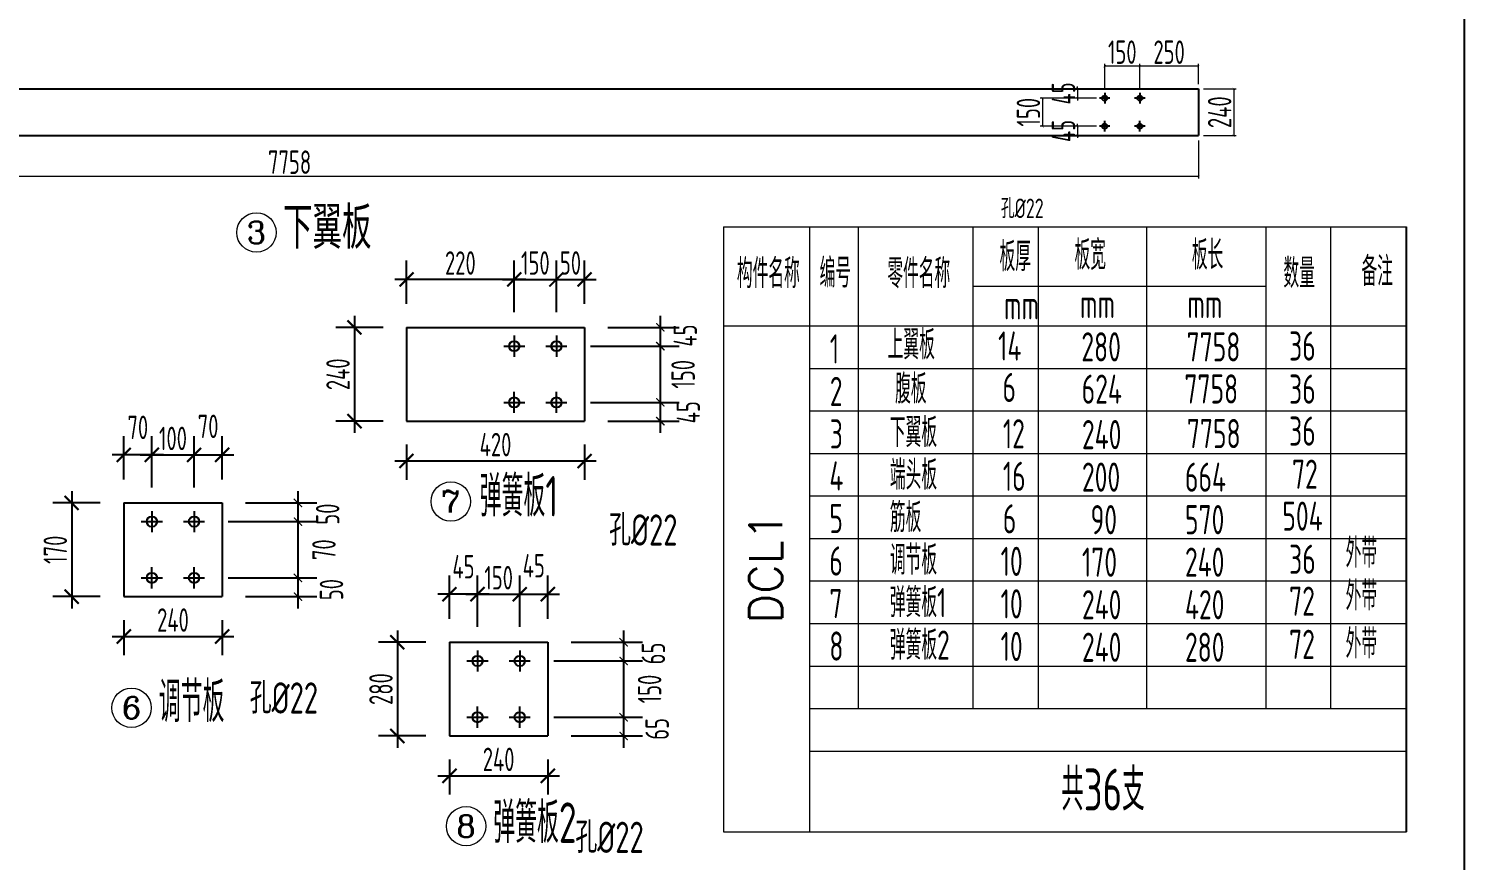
# Model space of a CAD drawing. Header units: millimetres. Extents: x 2451220 to 4527627, y -5186613 to -1639140.
# Drawn here: x 2503455 to 2509582, y -1705248 to -1701700 of the extents above; entities that cross this region are included whole.
import ezdxf
from ezdxf.enums import TextEntityAlignment as Align

# ---------------------------------------------------------------- set-up
doc = ezdxf.new("R2010")
doc.units = ezdxf.units.MM
doc.header["$LTSCALE"] = 1000
doc.header["$PDMODE"] = 34
doc.linetypes.add('CENTER', pattern=[50.8, 31.75, -6.35, 6.35, -6.35])
doc.layers.add('ADIM', color=3, linetype='Continuous')
doc.layers.add('轴线层', color=1, linetype='CENTER', lineweight=15)
doc.layers.add('钢架', color=7, linetype='Continuous', lineweight=25)
doc.styles.add('COMPLEX', font='COMPLEX')
doc.styles.add('hz', font='gbenor.shx', dxfattribs={"width": 0.75, "height": 100, "bigfont": 'gbcbig.shx'})
doc.styles.get("Standard").update_dxf_attribs({"font": 'txt', "bigfont": 'gbcbig.shx'})
doc.styles.add('TSSD_Label', font='Tssdeng.shx', dxfattribs={"width": 0.7, "bigfont": 'hztxt.shx'})
doc.dimstyles.new('细化2倍GJ标注', dxfattribs={"dimtxt": 150, "dimasz": 60, "dimexe": 80, "dimexo": 100, "dimgap": 20, "dimtad": 1, "dimdec": 0, "dimlfac": 0.5, "dimzin": 0, "dimdsep": 46, "dimtxsty": 'hz', "dimblk1": 'ARCHTICK', "dimblk2": 'ARCHTICK', "dimsah": 1, "dimcen": 0.09, "dimdle": 50, "dimclrd": 3, "dimclre": 3, "dimclrt": 7, "dimadec": 0, "dimazin": 0, "dimtfac": 1, "dimtdec": 0, "dimtix": 1, "dimtmove": 2, "dimatfit": 3, "dimfxl": 1, "dimtolj": 1, "dimtzin": 0, "dimarcsym": 0})
doc.dimstyles.new('连接板标注3', dxfattribs={"dimscale": 100, "dimtxt": 0.8, "dimasz": 0.1, "dimexe": 0.1, "dimexo": 0.2, "dimgap": 0.1, "dimtad": 1, "dimtoh": 1, "dimdec": 0, "dimdsep": 46, "dimtxsty": 'hz', "dimblk": 'ARCHTICK', "dimcen": 3, "dimclrd": 7, "dimclre": 7, "dimclrt": 3, "dimadec": 0, "dimazin": 0, "dimtfac": 1, "dimtdec": 0, "dimtix": 1, "dimtmove": 0, "dimatfit": 3, "dimldrblk": 'ARCHTICK', "dimfxl": 0.1, "dimlwd": 13, "dimlwe": 13, "dimarcsym": 0})

# ---------------------------------------------------------------- blocks, each defined once
blk = doc.blocks.new('_ArchTick')
at = {"color": 0, "linetype": 'ByBlock', "const_width": 0.15}
blk.add_lwpolyline([(-0.5, -0.5), (0.5, 0.5)], dxfattribs=at)
blk = doc.blocks.new('*D560')
at = {"color": 7, "lineweight": 13}
for p, q in [((2500689.1, -1702216.5), (2500689.1, -1702339.8)), ((2508447.1, -1702176.5), (2508447.1, -1702339.8)), ((2500689.1, -1702329.8), (2508447.1, -1702329.8))]:
    blk.add_line(p, q, dxfattribs=at)
at = {"layer": 'Defpoints', "color": 0}
for p in [(2508447.1, -1702156.5), (2500689.1, -1702196.5), (2508447.1, -1702329.8)]:
    blk.add_point(p, dxfattribs=at)
at = {"color": 7, "lineweight": 13, "xscale": 10, "yscale": 10, "zscale": 10, "rotation": 180}
blk.add_blockref('_ArchTick', (2500689.1, -1702329.8), dxfattribs=at)
at = {"color": 7, "lineweight": 13, "xscale": 10, "yscale": 10, "zscale": 10}
blk.add_blockref('_ArchTick', (2508447.1, -1702329.8), dxfattribs=at)
at = {"color": 3, "insert": (2504568.1, -1702269.8), "char_height": 100, "attachment_point": 5, "style": 'hz'}
blk.add_mtext('7758', dxfattribs=at)
blk = doc.blocks.new('*D565')
at = {"color": 7, "lineweight": 13}
for p, q in [((2508012.3, -1701956.5), (2507921.2, -1701956.5)), ((2507931.2, -1701956.5), (2507931.2, -1701946.5)), ((2507931.2, -1701956.5), (2507931.2, -1701996.5)), ((2508012.3, -1701996.5), (2507921.2, -1701996.5)), ((2507931.2, -1701996.5), (2507931.2, -1702006.5))]:
    blk.add_line(p, q, dxfattribs=at)
at = {"layer": 'Defpoints', "color": 0}
for p in [(2508032.3, -1701956.5), (2507931.2, -1701996.5), (2508032.3, -1701996.5)]:
    blk.add_point(p, dxfattribs=at)
at = {"color": 7, "lineweight": 13, "xscale": 10, "yscale": 10, "zscale": 10}
for p, rotation in [((2507931.2, -1701956.5), 270), ((2507931.2, -1701996.5), 90)]:
    blk.add_blockref('_ArchTick', p, dxfattribs=dict(at, rotation=rotation))
at = {"color": 3, "insert": (2507871.2, -1701976.5), "char_height": 100, "attachment_point": 5, "rotation": 90, "style": 'hz'}
blk.add_mtext('45', dxfattribs=at)
blk = doc.blocks.new('*D566')
at = {"color": 7, "lineweight": 13}
for p, q in [((2508012.3, -1701996.5), (2507771.6, -1701996.5)), ((2507781.6, -1701996.5), (2507781.6, -1702116.5)), ((2508012.3, -1702116.5), (2507771.6, -1702116.5))]:
    blk.add_line(p, q, dxfattribs=at)
at = {"layer": 'Defpoints', "color": 0}
for p in [(2508032.3, -1701996.5), (2507781.6, -1702116.5), (2508032.3, -1702116.5)]:
    blk.add_point(p, dxfattribs=at)
at = {"color": 7, "lineweight": 13, "xscale": 10, "yscale": 10, "zscale": 10}
for p, rotation in [((2507781.6, -1701996.5), 90), ((2507781.6, -1702116.5), 270)]:
    blk.add_blockref('_ArchTick', p, dxfattribs=dict(at, rotation=rotation))
at = {"color": 3, "insert": (2507721.6, -1702056.5), "char_height": 100, "attachment_point": 5, "rotation": 90, "style": 'hz'}
blk.add_mtext('150', dxfattribs=at)
blk = doc.blocks.new('*D567')
at = {"color": 7, "lineweight": 13}
for p, q in [((2507931.2, -1702116.5), (2507931.2, -1702106.5)), ((2508012.3, -1702116.5), (2507921.2, -1702116.5)), ((2508012.3, -1702156.5), (2507921.2, -1702156.5)), ((2507931.2, -1702116.5), (2507931.2, -1702156.5)), ((2507931.2, -1702156.5), (2507931.2, -1702166.5))]:
    blk.add_line(p, q, dxfattribs=at)
at = {"layer": 'Defpoints', "color": 0}
for p in [(2507931.2, -1702156.5), (2508032.3, -1702116.5), (2508032.3, -1702156.5)]:
    blk.add_point(p, dxfattribs=at)
at = {"color": 7, "lineweight": 13, "xscale": 10, "yscale": 10, "zscale": 10}
for p, rotation in [((2507931.2, -1702116.5), 270), ((2507931.2, -1702156.5), 90)]:
    blk.add_blockref('_ArchTick', p, dxfattribs=dict(at, rotation=rotation))
at = {"color": 3, "insert": (2507871.2, -1702136.5), "char_height": 100, "attachment_point": 5, "rotation": 90, "style": 'hz'}
blk.add_mtext('45', dxfattribs=at)
blk = doc.blocks.new('轴线标号')
at = {"lineweight": 13}
blk.add_circle((0, 0), 0.5, dxfattribs=at)
at = {"layer": '钢架', "lineweight": 13, "style": 'COMPLEX', "width": 1.041667}
blk.add_attdef('A', text='', height=0.56, dxfattribs=at).set_placement((-0.25, -0.28), (0.25, -0.28), align=Align.FIT)
blk = doc.blocks.new('*D573')
at = {"color": 3, "lineweight": -2}
for p, q in [((2505527, -1702874.6), (2505527, -1702689.8)), ((2505707, -1702874.6), (2505707, -1702689.8)), ((2505477, -1702769.8), (2505757, -1702769.8))]:
    blk.add_line(p, q, dxfattribs=at)
at = {"layer": 'Defpoints', "color": 0}
for p in [(2505707, -1702769.8), (2505527, -1702974.6), (2505707, -1702974.6)]:
    blk.add_point(p, dxfattribs=at)
at = {"color": 3, "lineweight": -2, "xscale": 60, "yscale": 60, "zscale": 60, "rotation": 180}
blk.add_blockref('_ArchTick', (2505527, -1702769.8), dxfattribs=at)
at = {"color": 3, "lineweight": -2, "xscale": 60, "yscale": 60, "zscale": 60}
blk.add_blockref('_ArchTick', (2505707, -1702769.8), dxfattribs=at)
at = {"color": 7, "insert": (2505617, -1702699.8), "char_height": 100, "attachment_point": 5, "style": 'hz'}
blk.add_mtext('\\A1;150', dxfattribs=at)
blk = doc.blocks.new('*D2430')
at = {"color": 3, "lineweight": -2}
for p, q in [((2505067, -1702874.6), (2505067, -1702689.8)), ((2505527, -1702909.6), (2505527, -1702689.8)), ((2505577, -1702769.8), (2505017, -1702769.8))]:
    blk.add_line(p, q, dxfattribs=at)
at = {"layer": 'Defpoints', "color": 0}
for p in [(2505067, -1702769.8), (2505067, -1702974.6), (2505527, -1703009.6)]:
    blk.add_point(p, dxfattribs=at)
at = {"color": 3, "lineweight": -2, "xscale": 60, "yscale": 60, "zscale": 60, "rotation": 180}
blk.add_blockref('_ArchTick', (2505067, -1702769.8), dxfattribs=at)
at = {"color": 3, "lineweight": -2, "xscale": 60, "yscale": 60, "zscale": 60}
blk.add_blockref('_ArchTick', (2505527, -1702769.8), dxfattribs=at)
at = {"color": 7, "insert": (2505297, -1702699.8), "char_height": 100, "attachment_point": 5, "style": 'hz'}
blk.add_mtext('\\A1;220', dxfattribs=at)
blk = doc.blocks.new('*D2431')
at = {"color": 3, "lineweight": -2}
for p, q in [((2505707, -1702909.6), (2505707, -1702689.8)), ((2505827, -1702874.6), (2505827, -1702689.8)), ((2505657, -1702769.8), (2505877, -1702769.8))]:
    blk.add_line(p, q, dxfattribs=at)
at = {"layer": 'Defpoints', "color": 0}
for p in [(2505827, -1702769.8), (2505707, -1703009.6), (2505827, -1702974.6)]:
    blk.add_point(p, dxfattribs=at)
at = {"color": 3, "lineweight": -2, "xscale": 60, "yscale": 60, "zscale": 60, "rotation": 180}
blk.add_blockref('_ArchTick', (2505707, -1702769.8), dxfattribs=at)
at = {"color": 3, "lineweight": -2, "xscale": 60, "yscale": 60, "zscale": 60}
blk.add_blockref('_ArchTick', (2505827, -1702769.8), dxfattribs=at)
at = {"color": 7, "insert": (2505767, -1702699.8), "char_height": 100, "attachment_point": 5, "style": 'hz'}
blk.add_mtext('\\A1;50', dxfattribs=at)
blk = doc.blocks.new('*D2432')
at = {"color": 3, "lineweight": -2}
for p, q in [((2506150.5, -1702924.6), (2506150.5, -1703104.6)), ((2505927, -1702974.6), (2506230.5, -1702974.6)), ((2505852, -1703054.6), (2506230.5, -1703054.6))]:
    blk.add_line(p, q, dxfattribs=at)
at = {"layer": 'Defpoints', "color": 0}
for p in [(2505827, -1702974.6), (2505752, -1703054.6), (2506150.5, -1703054.6)]:
    blk.add_point(p, dxfattribs=at)
at = {"color": 3, "lineweight": -2, "xscale": 35, "yscale": 35, "zscale": 35}
for p, rotation in [((2506150.5, -1702974.6), 90), ((2506150.5, -1703054.6), 270)]:
    blk.add_blockref('_ArchTick', p, dxfattribs=dict(at, rotation=rotation))
at = {"color": 7, "insert": (2506256.9, -1703009.3), "char_height": 100, "attachment_point": 5, "rotation": 90, "style": 'hz'}
blk.add_mtext('\\A1;45', dxfattribs=at)
blk = doc.blocks.new('*D2433')
at = {"color": 3, "lineweight": -2}
for p, q in [((2506150.5, -1703004.6), (2506150.5, -1703344.6)), ((2505952, -1703054.6), (2506230.5, -1703054.6)), ((2505852, -1703294.6), (2506230.5, -1703294.6))]:
    blk.add_line(p, q, dxfattribs=at)
at = {"layer": 'Defpoints', "color": 0}
for p in [(2505852, -1703054.6), (2505752, -1703294.6), (2506150.5, -1703294.6)]:
    blk.add_point(p, dxfattribs=at)
at = {"color": 3, "lineweight": -2, "xscale": 35, "yscale": 35, "zscale": 35}
for p, rotation in [((2506150.5, -1703054.6), 90), ((2506150.5, -1703294.6), 270)]:
    blk.add_blockref('_ArchTick', p, dxfattribs=dict(at, rotation=rotation))
at = {"color": 7, "insert": (2506247.8, -1703174.6), "char_height": 100, "attachment_point": 5, "rotation": 90, "style": 'hz'}
blk.add_mtext('\\A1;150', dxfattribs=at)
blk = doc.blocks.new('*D2434')
at = {"color": 3, "lineweight": -2}
for p, q in [((2506150.5, -1703244.6), (2506150.5, -1703424.6)), ((2505852, -1703294.6), (2506230.5, -1703294.6)), ((2505927, -1703374.6), (2506230.5, -1703374.6))]:
    blk.add_line(p, q, dxfattribs=at)
at = {"layer": 'Defpoints', "color": 0}
for p in [(2505752, -1703294.6), (2505827, -1703374.6), (2506150.5, -1703374.6)]:
    blk.add_point(p, dxfattribs=at)
at = {"color": 3, "lineweight": -2, "xscale": 35, "yscale": 35, "zscale": 35}
for p, rotation in [((2506150.5, -1703294.6), 90), ((2506150.5, -1703374.6), 270)]:
    blk.add_blockref('_ArchTick', p, dxfattribs=dict(at, rotation=rotation))
at = {"color": 7, "insert": (2506269.9, -1703336.6), "char_height": 100, "attachment_point": 5, "rotation": 90, "style": 'hz'}
blk.add_mtext('\\A1;45', dxfattribs=at)
blk = doc.blocks.new('*D2435')
at = {"color": 3, "lineweight": -2}
for p, q in [((2504844.9, -1702924.6), (2504844.9, -1703424.6)), ((2504967, -1702974.6), (2504764.9, -1702974.6)), ((2504967, -1703374.6), (2504764.9, -1703374.6))]:
    blk.add_line(p, q, dxfattribs=at)
at = {"layer": 'Defpoints', "color": 0}
for p in [(2505067, -1702974.6), (2504844.9, -1703374.6), (2505067, -1703374.6)]:
    blk.add_point(p, dxfattribs=at)
at = {"color": 3, "lineweight": -2, "xscale": 60, "yscale": 60, "zscale": 60}
for p, rotation in [((2504844.9, -1702974.6), 90), ((2504844.9, -1703374.6), 270)]:
    blk.add_blockref('_ArchTick', p, dxfattribs=dict(at, rotation=rotation))
at = {"color": 7, "insert": (2504774.9, -1703174.6), "char_height": 100, "attachment_point": 5, "rotation": 90, "style": 'hz'}
blk.add_mtext('\\A1;240', dxfattribs=at)
blk = doc.blocks.new('*D574')
at = {"color": 3, "lineweight": -2}
for p, q in [((2505067, -1703474.6), (2505067, -1703624.5)), ((2505827, -1703474.6), (2505827, -1703624.5)), ((2505017, -1703544.5), (2505877, -1703544.5))]:
    blk.add_line(p, q, dxfattribs=at)
at = {"layer": 'Defpoints', "color": 0}
for p in [(2505067, -1703374.6), (2505827, -1703374.6), (2505827, -1703544.5)]:
    blk.add_point(p, dxfattribs=at)
at = {"color": 3, "lineweight": -2, "xscale": 60, "yscale": 60, "zscale": 60, "rotation": 180}
blk.add_blockref('_ArchTick', (2505067, -1703544.5), dxfattribs=at)
at = {"color": 3, "lineweight": -2, "xscale": 60, "yscale": 60, "zscale": 60}
blk.add_blockref('_ArchTick', (2505827, -1703544.5), dxfattribs=at)
at = {"color": 7, "insert": (2505447, -1703474.5), "char_height": 100, "attachment_point": 5, "style": 'hz'}
blk.add_mtext('\\A1;420', dxfattribs=at)
blk = doc.blocks.new('*D575')
at = {"color": 3, "lineweight": -2}
for p, q in [((2505370.3, -1704217.6), (2505370.3, -1704032.7)), ((2505550.3, -1704217.6), (2505550.3, -1704032.7)), ((2505320.3, -1704112.7), (2505600.3, -1704112.7))]:
    blk.add_line(p, q, dxfattribs=at)
at = {"layer": 'Defpoints', "color": 0}
for p in [(2505550.3, -1704112.7), (2505370.3, -1704317.6), (2505550.3, -1704317.6)]:
    blk.add_point(p, dxfattribs=at)
at = {"color": 3, "lineweight": -2, "xscale": 60, "yscale": 60, "zscale": 60, "rotation": 180}
blk.add_blockref('_ArchTick', (2505370.3, -1704112.7), dxfattribs=at)
at = {"color": 3, "lineweight": -2, "xscale": 60, "yscale": 60, "zscale": 60}
blk.add_blockref('_ArchTick', (2505550.3, -1704112.7), dxfattribs=at)
at = {"color": 7, "insert": (2505460.3, -1704042.7), "char_height": 100, "attachment_point": 5, "style": 'hz'}
blk.add_mtext('\\A1;150', dxfattribs=at)
blk = doc.blocks.new('*D2436')
at = {"color": 3, "lineweight": -2}
for p, q in [((2505250.3, -1704217.6), (2505250.3, -1704032.7)), ((2505370.3, -1704252.5), (2505370.3, -1704032.7)), ((2505420.3, -1704112.7), (2505200.3, -1704112.7))]:
    blk.add_line(p, q, dxfattribs=at)
at = {"layer": 'Defpoints', "color": 0}
for p in [(2505250.3, -1704112.7), (2505250.3, -1704317.6), (2505370.3, -1704352.5)]:
    blk.add_point(p, dxfattribs=at)
at = {"color": 3, "lineweight": -2, "xscale": 60, "yscale": 60, "zscale": 60, "rotation": 180}
blk.add_blockref('_ArchTick', (2505250.3, -1704112.7), dxfattribs=at)
at = {"color": 3, "lineweight": -2, "xscale": 60, "yscale": 60, "zscale": 60}
blk.add_blockref('_ArchTick', (2505370.3, -1704112.7), dxfattribs=at)
at = {"color": 7, "insert": (2505310.3, -1703995.5), "char_height": 100, "attachment_point": 5, "style": 'hz'}
blk.add_mtext('\\A1;45', dxfattribs=at)
blk = doc.blocks.new('*D2437')
at = {"color": 3, "lineweight": -2}
for p, q in [((2505550.3, -1704252.5), (2505550.3, -1704032.7)), ((2505670.3, -1704217.6), (2505670.3, -1704032.7)), ((2505500.3, -1704112.7), (2505720.3, -1704112.7))]:
    blk.add_line(p, q, dxfattribs=at)
at = {"layer": 'Defpoints', "color": 0}
for p in [(2505670.3, -1704112.7), (2505550.3, -1704352.5), (2505670.3, -1704317.6)]:
    blk.add_point(p, dxfattribs=at)
at = {"color": 3, "lineweight": -2, "xscale": 60, "yscale": 60, "zscale": 60, "rotation": 180}
blk.add_blockref('_ArchTick', (2505550.3, -1704112.7), dxfattribs=at)
at = {"color": 3, "lineweight": -2, "xscale": 60, "yscale": 60, "zscale": 60}
blk.add_blockref('_ArchTick', (2505670.3, -1704112.7), dxfattribs=at)
at = {"color": 7, "insert": (2505610.3, -1703991.2), "char_height": 100, "attachment_point": 5, "style": 'hz'}
blk.add_mtext('\\A1;45', dxfattribs=at)
blk = doc.blocks.new('*D2438')
at = {"color": 3, "lineweight": -2}
for p, q in [((2505993.8, -1704267.6), (2505993.8, -1704447.6)), ((2505770.3, -1704317.6), (2506073.8, -1704317.6)), ((2505695.3, -1704397.6), (2506073.8, -1704397.6))]:
    blk.add_line(p, q, dxfattribs=at)
at = {"layer": 'Defpoints', "color": 0}
for p in [(2505670.3, -1704317.6), (2505595.3, -1704397.6), (2505993.8, -1704397.6)]:
    blk.add_point(p, dxfattribs=at)
at = {"color": 3, "lineweight": -2, "xscale": 35, "yscale": 35, "zscale": 35}
for p, rotation in [((2505993.8, -1704317.6), 90), ((2505993.8, -1704397.6), 270)]:
    blk.add_blockref('_ArchTick', p, dxfattribs=dict(at, rotation=rotation))
at = {"color": 7, "insert": (2506120.8, -1704365.7), "char_height": 100, "attachment_point": 5, "rotation": 90, "style": 'hz'}
blk.add_mtext('\\A1;65', dxfattribs=at)
blk = doc.blocks.new('*D2439')
at = {"color": 3, "lineweight": -2}
for p, q in [((2505993.8, -1704347.6), (2505993.8, -1704687.6)), ((2505795.3, -1704397.6), (2506073.8, -1704397.6)), ((2505695.3, -1704637.6), (2506073.8, -1704637.6))]:
    blk.add_line(p, q, dxfattribs=at)
at = {"layer": 'Defpoints', "color": 0}
for p in [(2505695.3, -1704397.6), (2505595.3, -1704637.6), (2505993.8, -1704637.6)]:
    blk.add_point(p, dxfattribs=at)
at = {"color": 3, "lineweight": -2, "xscale": 35, "yscale": 35, "zscale": 35}
for p, rotation in [((2505993.8, -1704397.6), 90), ((2505993.8, -1704637.6), 270)]:
    blk.add_blockref('_ArchTick', p, dxfattribs=dict(at, rotation=rotation))
at = {"color": 7, "insert": (2506104.7, -1704517.4), "char_height": 100, "attachment_point": 5, "rotation": 90, "style": 'hz'}
blk.add_mtext('\\A1;150', dxfattribs=at)
blk = doc.blocks.new('*D2440')
at = {"color": 3, "lineweight": -2}
for p, q in [((2505993.8, -1704587.6), (2505993.8, -1704767.6)), ((2505695.3, -1704637.6), (2506073.8, -1704637.6)), ((2505770.3, -1704717.6), (2506073.8, -1704717.6))]:
    blk.add_line(p, q, dxfattribs=at)
at = {"layer": 'Defpoints', "color": 0}
for p in [(2505595.3, -1704637.6), (2505670.3, -1704717.6), (2505993.8, -1704717.6)]:
    blk.add_point(p, dxfattribs=at)
at = {"color": 3, "lineweight": -2, "xscale": 35, "yscale": 35, "zscale": 35}
for p, rotation in [((2505993.8, -1704637.6), 90), ((2505993.8, -1704717.6), 270)]:
    blk.add_blockref('_ArchTick', p, dxfattribs=dict(at, rotation=rotation))
at = {"color": 7, "insert": (2506136.9, -1704687.6), "char_height": 100, "attachment_point": 5, "rotation": 90, "style": 'hz'}
blk.add_mtext('\\A1;65', dxfattribs=at)
blk = doc.blocks.new('*D576')
at = {"color": 3, "lineweight": -2}
for p, q in [((2505028.1, -1704267.6), (2505028.1, -1704767.6)), ((2505150.3, -1704317.6), (2504948.1, -1704317.6)), ((2505150.3, -1704717.6), (2504948.1, -1704717.6))]:
    blk.add_line(p, q, dxfattribs=at)
at = {"layer": 'Defpoints', "color": 0}
for p in [(2505250.3, -1704317.6), (2505028.1, -1704717.6), (2505250.3, -1704717.6)]:
    blk.add_point(p, dxfattribs=at)
at = {"color": 3, "lineweight": -2, "xscale": 60, "yscale": 60, "zscale": 60}
for p, rotation in [((2505028.1, -1704317.6), 90), ((2505028.1, -1704717.6), 270)]:
    blk.add_blockref('_ArchTick', p, dxfattribs=dict(at, rotation=rotation))
at = {"color": 7, "insert": (2504958.1, -1704517.6), "char_height": 100, "attachment_point": 5, "rotation": 90, "style": 'hz'}
blk.add_mtext('\\A1;280', dxfattribs=at)
blk = doc.blocks.new('*D577')
at = {"color": 3, "lineweight": -2}
for p, q in [((2505250.3, -1704817.6), (2505250.3, -1704967.5)), ((2505670.3, -1704817.6), (2505670.3, -1704967.5)), ((2505200.3, -1704887.5), (2505720.3, -1704887.5))]:
    blk.add_line(p, q, dxfattribs=at)
at = {"layer": 'Defpoints', "color": 0}
for p in [(2505250.3, -1704717.6), (2505670.3, -1704717.6), (2505670.3, -1704887.5)]:
    blk.add_point(p, dxfattribs=at)
at = {"color": 3, "lineweight": -2, "xscale": 60, "yscale": 60, "zscale": 60, "rotation": 180}
blk.add_blockref('_ArchTick', (2505250.3, -1704887.5), dxfattribs=at)
at = {"color": 3, "lineweight": -2, "xscale": 60, "yscale": 60, "zscale": 60}
blk.add_blockref('_ArchTick', (2505670.3, -1704887.5), dxfattribs=at)
at = {"color": 7, "insert": (2505460.3, -1704817.5), "char_height": 100, "attachment_point": 5, "style": 'hz'}
blk.add_mtext('\\A1;240', dxfattribs=at)
blk = doc.blocks.new('*D578')
at = {"color": 7, "lineweight": 13}
for p, q in [((2508469.1, -1701956.5), (2508607.7, -1701956.5)), ((2508597.7, -1701956.5), (2508597.7, -1702156.5)), ((2508469.1, -1702156.5), (2508607.7, -1702156.5))]:
    blk.add_line(p, q, dxfattribs=at)
at = {"layer": 'Defpoints', "color": 0}
for p in [(2508449.1, -1701956.5), (2508449.1, -1702156.5), (2508597.7, -1702156.5)]:
    blk.add_point(p, dxfattribs=at)
at = {"color": 7, "lineweight": 13, "xscale": 10, "yscale": 10, "zscale": 10}
for p, rotation in [((2508597.7, -1701956.5), 90), ((2508597.7, -1702156.5), 270)]:
    blk.add_blockref('_ArchTick', p, dxfattribs=dict(at, rotation=rotation))
at = {"color": 3, "insert": (2508537.7, -1702056.5), "char_height": 100, "attachment_point": 5, "rotation": 90, "style": 'hz'}
blk.add_mtext('240', dxfattribs=at)
blk = doc.blocks.new('*D2441')
at = {"color": 7, "lineweight": 13}
for p, q in [((2508197.1, -1701954), (2508197.1, -1701850.3)), ((2508447.1, -1701860.3), (2508197.1, -1701860.3)), ((2508447.1, -1701936.5), (2508447.1, -1701850.3))]:
    blk.add_line(p, q, dxfattribs=at)
at = {"layer": 'Defpoints', "color": 0}
for p in [(2508197.1, -1701860.3), (2508197.1, -1701974), (2508447.1, -1701956.5)]:
    blk.add_point(p, dxfattribs=at)
at = {"color": 7, "lineweight": 13, "xscale": 10, "yscale": 10, "zscale": 10, "rotation": 180}
blk.add_blockref('_ArchTick', (2508197.1, -1701860.3), dxfattribs=at)
at = {"color": 7, "lineweight": 13, "xscale": 10, "yscale": 10, "zscale": 10}
blk.add_blockref('_ArchTick', (2508447.1, -1701860.3), dxfattribs=at)
at = {"color": 3, "insert": (2508322.1, -1701800.3), "char_height": 100, "attachment_point": 5, "style": 'hz'}
blk.add_mtext('250', dxfattribs=at)
blk = doc.blocks.new('*D2442')
at = {"color": 7, "lineweight": 13}
for p, q in [((2508047.1, -1701954), (2508047.1, -1701850.3)), ((2508197.1, -1701860.3), (2508047.1, -1701860.3)), ((2508197.1, -1701934), (2508197.1, -1701850.3))]:
    blk.add_line(p, q, dxfattribs=at)
at = {"layer": 'Defpoints', "color": 0}
for p in [(2508047.1, -1701860.3), (2508047.1, -1701974), (2508197.1, -1701954)]:
    blk.add_point(p, dxfattribs=at)
at = {"color": 7, "lineweight": 13, "xscale": 10, "yscale": 10, "zscale": 10, "rotation": 180}
blk.add_blockref('_ArchTick', (2508047.1, -1701860.3), dxfattribs=at)
at = {"color": 7, "lineweight": 13, "xscale": 10, "yscale": 10, "zscale": 10}
blk.add_blockref('_ArchTick', (2508197.1, -1701860.3), dxfattribs=at)
at = {"color": 3, "insert": (2508122.1, -1701800.3), "char_height": 100, "attachment_point": 5, "style": 'hz'}
blk.add_mtext('150', dxfattribs=at)
blk = doc.blocks.new('*D590')
at = {"color": 3, "lineweight": -2}
for p, q in [((2503980.3, -1703623.2), (2503980.3, -1703438.3)), ((2504160.3, -1703623.2), (2504160.3, -1703438.3)), ((2503930.3, -1703518.3), (2504210.3, -1703518.3))]:
    blk.add_line(p, q, dxfattribs=at)
at = {"layer": 'Defpoints', "color": 0}
for p in [(2504160.3, -1703518.3), (2503980.3, -1703723.2), (2504160.3, -1703723.2)]:
    blk.add_point(p, dxfattribs=at)
at = {"color": 3, "lineweight": -2, "xscale": 60, "yscale": 60, "zscale": 60, "rotation": 180}
blk.add_blockref('_ArchTick', (2503980.3, -1703518.3), dxfattribs=at)
at = {"color": 3, "lineweight": -2, "xscale": 60, "yscale": 60, "zscale": 60}
blk.add_blockref('_ArchTick', (2504160.3, -1703518.3), dxfattribs=at)
at = {"color": 7, "insert": (2504070.3, -1703448.3), "char_height": 100, "attachment_point": 5, "style": 'hz'}
blk.add_mtext('\\A1;100', dxfattribs=at)
blk = doc.blocks.new('*D2446')
at = {"color": 3, "lineweight": -2}
for p, q in [((2503860.3, -1703623.2), (2503860.3, -1703438.3)), ((2503980.3, -1703658.1), (2503980.3, -1703438.3)), ((2504030.3, -1703518.3), (2503810.3, -1703518.3))]:
    blk.add_line(p, q, dxfattribs=at)
at = {"layer": 'Defpoints', "color": 0}
for p in [(2503860.3, -1703518.3), (2503860.3, -1703723.2), (2503980.3, -1703758.1)]:
    blk.add_point(p, dxfattribs=at)
at = {"color": 3, "lineweight": -2, "xscale": 60, "yscale": 60, "zscale": 60, "rotation": 180}
blk.add_blockref('_ArchTick', (2503860.3, -1703518.3), dxfattribs=at)
at = {"color": 3, "lineweight": -2, "xscale": 60, "yscale": 60, "zscale": 60}
blk.add_blockref('_ArchTick', (2503980.3, -1703518.3), dxfattribs=at)
at = {"color": 7, "insert": (2503920.3, -1703401.1), "char_height": 100, "attachment_point": 5, "style": 'hz'}
blk.add_mtext('\\A1;70', dxfattribs=at)
blk = doc.blocks.new('*D2447')
at = {"color": 3, "lineweight": -2}
for p, q in [((2504160.3, -1703658.1), (2504160.3, -1703438.3)), ((2504280.3, -1703623.2), (2504280.3, -1703438.3)), ((2504110.3, -1703518.3), (2504330.3, -1703518.3))]:
    blk.add_line(p, q, dxfattribs=at)
at = {"layer": 'Defpoints', "color": 0}
for p in [(2504280.3, -1703518.3), (2504160.3, -1703758.1), (2504280.3, -1703723.2)]:
    blk.add_point(p, dxfattribs=at)
at = {"color": 3, "lineweight": -2, "xscale": 60, "yscale": 60, "zscale": 60, "rotation": 180}
blk.add_blockref('_ArchTick', (2504160.3, -1703518.3), dxfattribs=at)
at = {"color": 3, "lineweight": -2, "xscale": 60, "yscale": 60, "zscale": 60}
blk.add_blockref('_ArchTick', (2504280.3, -1703518.3), dxfattribs=at)
at = {"color": 7, "insert": (2504220.3, -1703396.8), "char_height": 100, "attachment_point": 5, "style": 'hz'}
blk.add_mtext('\\A1;70', dxfattribs=at)
blk = doc.blocks.new('*D2448')
at = {"color": 3, "lineweight": -2}
for p, q in [((2504603.8, -1703673.2), (2504603.8, -1703853.2)), ((2504380.3, -1703723.2), (2504683.8, -1703723.2)), ((2504305.3, -1703803.2), (2504683.8, -1703803.2))]:
    blk.add_line(p, q, dxfattribs=at)
at = {"layer": 'Defpoints', "color": 0}
for p in [(2504280.3, -1703723.2), (2504205.3, -1703803.2), (2504603.8, -1703803.2)]:
    blk.add_point(p, dxfattribs=at)
at = {"color": 3, "lineweight": -2, "xscale": 35, "yscale": 35, "zscale": 35}
for p, rotation in [((2504603.8, -1703723.2), 90), ((2504603.8, -1703803.2), 270)]:
    blk.add_blockref('_ArchTick', p, dxfattribs=dict(at, rotation=rotation))
at = {"color": 7, "insert": (2504730.8, -1703771.2), "char_height": 100, "attachment_point": 5, "rotation": 90, "style": 'hz'}
blk.add_mtext('\\A1;50', dxfattribs=at)
blk = doc.blocks.new('*D2449')
at = {"color": 3, "lineweight": -2}
for p, q in [((2504603.8, -1703753.2), (2504603.8, -1704093.2)), ((2504405.3, -1703803.2), (2504683.8, -1703803.2)), ((2504305.3, -1704043.2), (2504683.8, -1704043.2))]:
    blk.add_line(p, q, dxfattribs=at)
at = {"layer": 'Defpoints', "color": 0}
for p in [(2504305.3, -1703803.2), (2504205.3, -1704043.2), (2504603.8, -1704043.2)]:
    blk.add_point(p, dxfattribs=at)
at = {"color": 3, "lineweight": -2, "xscale": 35, "yscale": 35, "zscale": 35}
for p, rotation in [((2504603.8, -1703803.2), 90), ((2504603.8, -1704043.2), 270)]:
    blk.add_blockref('_ArchTick', p, dxfattribs=dict(at, rotation=rotation))
at = {"color": 7, "insert": (2504714.7, -1703923), "char_height": 100, "attachment_point": 5, "rotation": 90, "style": 'hz'}
blk.add_mtext('\\A1;70', dxfattribs=at)
blk = doc.blocks.new('*D2450')
at = {"color": 3, "lineweight": -2}
for p, q in [((2504603.8, -1703993.2), (2504603.8, -1704173.2)), ((2504305.3, -1704043.2), (2504683.8, -1704043.2)), ((2504380.3, -1704123.2), (2504683.8, -1704123.2))]:
    blk.add_line(p, q, dxfattribs=at)
at = {"layer": 'Defpoints', "color": 0}
for p in [(2504205.3, -1704043.2), (2504280.3, -1704123.2), (2504603.8, -1704123.2)]:
    blk.add_point(p, dxfattribs=at)
at = {"color": 3, "lineweight": -2, "xscale": 35, "yscale": 35, "zscale": 35}
for p, rotation in [((2504603.8, -1704043.2), 90), ((2504603.8, -1704123.2), 270)]:
    blk.add_blockref('_ArchTick', p, dxfattribs=dict(at, rotation=rotation))
at = {"color": 7, "insert": (2504747, -1704093.2), "char_height": 100, "attachment_point": 5, "rotation": 90, "style": 'hz'}
blk.add_mtext('\\A1;50', dxfattribs=at)
blk = doc.blocks.new('*D591')
at = {"color": 3, "lineweight": -2}
for p, q in [((2503638.1, -1703673.2), (2503638.1, -1704173.2)), ((2503760.3, -1703723.2), (2503558.1, -1703723.2)), ((2503760.3, -1704123.2), (2503558.1, -1704123.2))]:
    blk.add_line(p, q, dxfattribs=at)
at = {"layer": 'Defpoints', "color": 0}
for p in [(2503860.3, -1703723.2), (2503638.1, -1704123.2), (2503860.3, -1704123.2)]:
    blk.add_point(p, dxfattribs=at)
at = {"color": 3, "lineweight": -2, "xscale": 60, "yscale": 60, "zscale": 60}
for p, rotation in [((2503638.1, -1703723.2), 90), ((2503638.1, -1704123.2), 270)]:
    blk.add_blockref('_ArchTick', p, dxfattribs=dict(at, rotation=rotation))
at = {"color": 7, "insert": (2503568.1, -1703923.2), "char_height": 100, "attachment_point": 5, "rotation": 90, "style": 'hz'}
blk.add_mtext('\\A1;170', dxfattribs=at)
blk = doc.blocks.new('*D592')
at = {"color": 3, "lineweight": -2}
for p, q in [((2503860.3, -1704223.2), (2503860.3, -1704373)), ((2504280.3, -1704223.2), (2504280.3, -1704373)), ((2503810.3, -1704293), (2504330.3, -1704293))]:
    blk.add_line(p, q, dxfattribs=at)
at = {"layer": 'Defpoints', "color": 0}
for p in [(2503860.3, -1704123.2), (2504280.3, -1704123.2), (2504280.3, -1704293)]:
    blk.add_point(p, dxfattribs=at)
at = {"color": 3, "lineweight": -2, "xscale": 60, "yscale": 60, "zscale": 60, "rotation": 180}
blk.add_blockref('_ArchTick', (2503860.3, -1704293), dxfattribs=at)
at = {"color": 3, "lineweight": -2, "xscale": 60, "yscale": 60, "zscale": 60}
blk.add_blockref('_ArchTick', (2504280.3, -1704293), dxfattribs=at)
at = {"color": 7, "insert": (2504070.3, -1704223), "char_height": 100, "attachment_point": 5, "style": 'hz'}
blk.add_mtext('\\A1;240', dxfattribs=at)

msp = doc.modelspace()

# ---------------------------------------------------------------- linework, layer by layer
for p, q in [((2501820.6, -1701956.5), (2508447.1, -1701956.5)), ((2503338.5, -1701956.5), (2508447.1, -1701956.5)), ((2508447.1, -1701956.5), (2508447.1, -1702156.5)), ((2508447.1, -1701956.5), (2508447.1, -1702156.5)), ((2508447.1, -1701956.5), (2508447.1, -1702156.5)), ((2508447.1, -1701956.5), (2508447.1, -1702156.5)), ((2501820.6, -1702156.5), (2508447.1, -1702156.5)), ((2503338.5, -1702156.5), (2508447.1, -1702156.5)), ((2509335.4, -1705126.7), (2509335.4, -1702545.6)), ((2505067, -1702974.6), (2505827, -1702974.6)), ((2505067, -1702974.6), (2505067, -1703374.6)), ((2505827, -1702974.6), (2505827, -1703374.6)), ((2505067, -1703374.6), (2505827, -1703374.6)), ((2503860.3, -1703723.2), (2504280.3, -1703723.2)), ((2503860.3, -1703723.2), (2503860.3, -1704123.2)), ((2504280.3, -1703723.2), (2504280.3, -1704123.2)), ((2503860.3, -1704123.2), (2504280.3, -1704123.2)), ((2505250.3, -1704317.6), (2505670.3, -1704317.6)), ((2505250.3, -1704317.6), (2505250.3, -1704717.6)), ((2505670.3, -1704317.6), (2505670.3, -1704717.6)), ((2505250.3, -1704717.6), (2505670.3, -1704717.6))]:
    msp.add_line(p, q)
at = {"color": 1, "linetype": 'CENTER', "ltscale": 10}
for p, q in [((2508047.1, -1701974), (2508047.1, -1702019)), ((2508197.1, -1701974), (2508197.1, -1702019)), ((2508069.6, -1701996.5), (2508024.5, -1701996.5)), ((2508219.6, -1701996.5), (2508174.5, -1701996.5)), ((2508047.1, -1702139), (2508047.1, -1702094)), ((2508197.1, -1702139), (2508197.1, -1702094)), ((2508069.6, -1702116.5), (2508024.5, -1702116.5)), ((2508219.6, -1702116.5), (2508174.5, -1702116.5)), ((2505527, -1703009.6), (2505527, -1703099.7)), ((2505707, -1703009.6), (2505707, -1703099.7)), ((2505481.9, -1703054.6), (2505572, -1703054.6)), ((2505661.9, -1703054.6), (2505752, -1703054.6)), ((2505527, -1703339.7), (2505527, -1703249.6)), ((2505707, -1703339.7), (2505707, -1703249.6)), ((2505481.9, -1703294.6), (2505572, -1703294.6)), ((2505661.9, -1703294.6), (2505752, -1703294.6)), ((2503980.3, -1703758.1), (2503980.3, -1703848.2)), ((2504160.3, -1703758.1), (2504160.3, -1703848.2)), ((2503935.2, -1703803.2), (2504025.3, -1703803.2)), ((2504115.2, -1703803.2), (2504205.3, -1703803.2)), ((2503980.3, -1704088.2), (2503980.3, -1703998.1)), ((2504160.3, -1704088.2), (2504160.3, -1703998.1)), ((2503935.2, -1704043.2), (2504025.3, -1704043.2)), ((2504115.2, -1704043.2), (2504205.3, -1704043.2)), ((2505370.3, -1704352.5), (2505370.3, -1704442.6)), ((2505550.3, -1704352.5), (2505550.3, -1704442.6)), ((2505325.2, -1704397.6), (2505415.3, -1704397.6)), ((2505505.2, -1704397.6), (2505595.3, -1704397.6)), ((2505370.3, -1704682.6), (2505370.3, -1704592.5)), ((2505550.3, -1704682.6), (2505550.3, -1704592.5)), ((2505325.2, -1704637.6), (2505415.3, -1704637.6)), ((2505505.2, -1704637.6), (2505595.3, -1704637.6))]:
    msp.add_line(p, q, dxfattribs=at)
msp.add_lwpolyline([(2499972, -1698300.6), (2509581.9, -1698300.6), (2509581.9, -1705738.2), (2499972, -1705738.2)], close=True)
for centre, radius in [((2508047.1, -1701996.5), 11), ((2508197.1, -1701996.5), 11), ((2508047.1, -1702116.5), 11), ((2508197.1, -1702116.5), 11), ((2505527, -1703054.6), 22), ((2505707, -1703054.6), 22), ((2505527, -1703294.6), 22), ((2505707, -1703294.6), 22), ((2503980.3, -1703803.2), 22), ((2504160.3, -1703803.2), 22), ((2503980.3, -1704043.2), 22), ((2504160.3, -1704043.2), 22), ((2505370.3, -1704397.6), 22), ((2505550.3, -1704397.6), 22), ((2505370.3, -1704637.6), 22), ((2505550.3, -1704637.6), 22)]:
    msp.add_circle(centre, radius)
at = {"layer": '钢架', "lineweight": 13}
for p, q in [((2506420.4, -1702545.6), (2509335.4, -1702545.6)), ((2506420.4, -1702545.6), (2506420.4, -1705126.7)), ((2506788.6, -1705126.7), (2506788.6, -1702545.6)), ((2506994.2, -1702545.6), (2506994.2, -1704419.3)), ((2507484, -1702545.6), (2507484, -1704419.3)), ((2507763.7, -1702545.6), (2507763.7, -1704419.3)), ((2507763.7, -1702545.6), (2507763.7, -1704419.3)), ((2508225.4, -1702545.6), (2508225.4, -1704419.3)), ((2508735.3, -1702545.6), (2508735.3, -1704419.3)), ((2509011.1, -1702545.6), (2509011.1, -1704419.3)), ((2507484, -1702798.1), (2508735.3, -1702798.1)), ((2506420.4, -1702967.8), (2509335.4, -1702967.8)), ((2506788.6, -1703149.2), (2509335.4, -1703149.2)), ((2506788.6, -1703330.6), (2509335.4, -1703330.6)), ((2506788.6, -1703512.1), (2509335.4, -1703512.1)), ((2506788.6, -1703693.5), (2509335.4, -1703693.5)), ((2506788.6, -1703875), (2509335.4, -1703875)), ((2506788.6, -1704056.4), (2509335.4, -1704056.4)), ((2506788.6, -1704237.8), (2509335.4, -1704237.8)), ((2506994.2, -1704360), (2506994.2, -1704600.7)), ((2507484, -1704360), (2507484, -1704600.7)), ((2507763.7, -1704360), (2507763.7, -1704600.7)), ((2508225.4, -1704360), (2508225.4, -1704600.7)), ((2508735.3, -1704360), (2508735.3, -1704600.7)), ((2509011.1, -1704360), (2509011.1, -1704600.7)), ((2506788.6, -1704419.3), (2509335.4, -1704419.3)), ((2506788.6, -1704600.7), (2509335.4, -1704600.7)), ((2506788.6, -1704600.7), (2509335.4, -1704600.7)), ((2506788.6, -1704782.2), (2509335.4, -1704782.2)), ((2506420.4, -1705126.7), (2509335.4, -1705126.7))]:
    msp.add_line(p, q, dxfattribs=at)

# ---------------------------------------------------------------- block references
ref = msp.add_blockref('轴线标号', (2504426.5, -1702569.2), dxfattribs=dict(xscale=168.1849035946652, yscale=168.1849035946652, zscale=168.1849035946943))
ref.add_attrib('A', '3', dxfattribs={"layer": '钢架', "lineweight": 13, "height": 94.2, "style": 'COMPLEX', "width": 1.339286}).set_placement((2504384.4, -1702616.3), (2504468.5, -1702616.3), align=Align.FIT)
ref = msp.add_blockref('轴线标号', (2505256, -1703717.4), dxfattribs=dict(xscale=168.1849035946652, yscale=168.1849035946652, zscale=168.1849035946943))
ref.add_attrib('A', '7', dxfattribs={"layer": '钢架', "lineweight": 13, "height": 94.2, "style": 'COMPLEX', "width": 1.339286}).set_placement((2505213.9, -1703764.5), (2505298, -1703764.5), align=Align.FIT)
ref = msp.add_blockref('轴线标号', (2503893.7, -1704597.3), dxfattribs=dict(xscale=168.1849035946652, yscale=168.1849035946652, zscale=168.1849035946943))
ref.add_attrib('A', '6', dxfattribs={"layer": '钢架', "lineweight": 13, "height": 94.2, "style": 'COMPLEX', "width": 1.339286}).set_placement((2503851.7, -1704644.4), (2503935.8, -1704644.4), align=Align.FIT)
ref = msp.add_blockref('轴线标号', (2505321.3, -1705102.4), dxfattribs=dict(xscale=168.1849035946652, yscale=168.1849035946652, zscale=168.1849035946943))
ref.add_attrib('A', '8', dxfattribs={"layer": '钢架', "lineweight": 13, "height": 94.2, "style": 'COMPLEX', "width": 1.339286}).set_placement((2505279.3, -1705149.5), (2505363.4, -1705149.5), align=Align.FIT)

# ---------------------------------------------------------------- texts
at = {"style": 'TSSD_Label', "width": 0.7}
msp.add_text('下翼板', height=180, dxfattribs=at).set_placement((2504728.8, -1702549.3), align=Align.MIDDLE_CENTER)
at = {"layer": 'ADIM', "style": 'TSSD_Label', "width": 0.7}
for height, p in [(83.23, (2507786.6, -1702533.1)), (133.16, (2506223.7, -1703945.3)), (133.16, (2504689.8, -1704661.9)), (133.16, (2506079.7, -1705256.4))]:
    msp.add_text('孔%%C22', height=height, dxfattribs=at).set_placement(p, align=Align.BOTTOM_RIGHT)
at = {"layer": '轴线层', "color": 4, "linetype": 'ByBlock', "insert": (2506530, -1704237), "char_height": 139.97, "attachment_point": 1, "rotation": 90}
msp.add_mtext_dynamic_manual_height_columns('DCL1', width=1139.904, gutter_width=12.5, heights=[0], dxfattribs=at).dxf.set("width", 820.731)
at = {"layer": '钢架', "lineweight": 13, "attachment_point": 1, "style": 'hz'}
for s, insert, char_height, width in [('板厚', (2507598.3, -1702610.4), 124.42, 509.886), ('板宽', (2507918.3, -1702603.3), 124.42, 509.886), ('板长', (2508419.1, -1702603.3), 124.42, 509.886), ('备注', (2509143.1, -1702673.6), 124.42, 509.886), ('构件名称', (2506477.2, -1702682.6), 124.42, 509.886), ('编号', (2506830.3, -1702680.3), 124.42, 509.886), ('零件名称', (2507119.3, -1702682.6), 124.42, 509.886), ('数量', (2508809.9, -1702681.5), 124.42, 509.886), ('mm', (2507617.5, -1702816.3), 124.42, 509.886), ('mm', (2507941.8, -1702810.4), 124.42, 509.886), ('mm', (2508400.1, -1702810.4), 124.42, 509.886), ('1', (2506873.8, -1703004), 124.4, 509.886), ('上翼板', (2507120.7, -1702986.3), 124.42, 509.886), ('\\pi400,t600;14', (2507192.2, -1702991.8), 124.416, 509.886), ('\\pi400,t600;280', (2507547.5, -1702995.4), 124.416, 509.886), ('\\pi400,t600;7758', (2507996.9, -1702995.4), 124.416, 509.886), ('\\pi400,t600;36', (2508434.3, -1702991.8), 124.416, 509.886), ('2', (2506873.8, -1703185.5), 124.4, 509.886), ('腹板', (2507152.4, -1703174.9), 124.42, 509.886), ('\\pi400,t600;6', (2507210.8, -1703168.5), 124.416, 509.886), ('\\pi400,t600;624', (2507549, -1703175.8), 124.416, 509.886), ('\\pi400,t600;7758', (2507987.5, -1703174.9), 124.416, 509.886), ('\\pi400,t600;36', (2508434.3, -1703175.7), 124.416, 509.886), ('3', (2506873.8, -1703366.9), 124.4, 509.886), ('下翼板', (2507130.2, -1703360.6), 124.42, 509.886), ('\\pi400,t600;12', (2507212.3, -1703366.1), 124.416, 509.886), ('\\pi400,t600;240', (2507550.1, -1703369.7), 124.416, 509.886), ('\\pi400,t600;7758', (2507998, -1703365.2), 124.416, 509.886), ('\\pi400,t600;36', (2508434.3, -1703354.7), 124.416, 509.886), ('4', (2506872, -1703546.1), 124.4, 509.886), ('端头板', (2507130.2, -1703542), 124.42, 509.886), ('\\pi400,t600;16', (2507212.3, -1703547.6), 124.416, 509.886), ('\\pi400,t600;200', (2507550.1, -1703551.2), 124.416, 509.886), ('\\pi400,t600;664', (2507989.8, -1703551.2), 124.416, 509.886), ('\\pi400,t600; 72', (2508396, -1703538.6), 124.416, 570.286), ('5', (2506872, -1703727.6), 124.4, 509.886), ('筋板', (2507130.2, -1703723.5), 124.42, 509.886), ('\\pi400,t600;6', (2507212.3, -1703729), 124.416, 509.886), ('      90', (2507683.2, -1703732.6), 124.42, 509.886), ('\\pi400,t600;570', (2507989.8, -1703732.6), 124.416, 509.886), ('\\pi400,t600; 504', (2508354.8, -1703717.6), 124.416, 622.379), ('外带', (2509075.5, -1703875), 124.42, 509.886), ('6', (2506872, -1703909), 124.4, 509.886), ('调节板', (2507130.2, -1703904.9), 124.42, 509.886), ('\\pi400,t600;10', (2507202.9, -1703910.4), 124.416, 509.886), ('\\pi400,t600;170', (2507550.1, -1703914), 124.416, 509.886), ('\\pi400,t600;240', (2507989.8, -1703914), 124.416, 509.886), ('\\pi400,t600;36', (2508434.3, -1703901.5), 124.416, 509.886), ('外带', (2509075.5, -1704057.5), 124.42, 509.886), ('7', (2506872, -1704090.5), 124.4, 509.886), ('弹簧板1', (2507130.2, -1704086.3), 124.42, 509.886), ('\\pi400,t600;10', (2507202.9, -1704091.9), 124.416, 509.886), ('\\pi400,t600;240', (2507550.1, -1704095.5), 124.416, 509.886), ('\\pi400,t600;420', (2507989.8, -1704095.5), 124.416, 509.886), ('\\pi400,t600;72', (2508434.3, -1704080.4), 124.416, 509.886), ('外带', (2509075.5, -1704261.4), 124.42, 509.886), ('8', (2506872, -1704271.9), 124.4, 509.886), ('弹簧板2', (2507130.2, -1704267.8), 124.42, 509.886), ('\\pi400,t600;10', (2507202.9, -1704273.3), 124.416, 509.886), ('\\pi400,t600;240', (2507550.1, -1704276.9), 124.416, 509.886), ('\\pi400,t600;280', (2507989.8, -1704276.9), 124.416, 509.886), ('\\pi400,t600;72', (2508434.3, -1704264.4), 124.416, 509.886), ('共36支', (2507861.4, -1704856.7), 178.85, 573.726)]:
    msp.add_mtext(s, dxfattribs=dict(at, insert=insert, char_height=char_height, width=width))
at = {"layer": '钢架', "lineweight": 13, "char_height": 172.8, "attachment_point": 1, "style": 'hz'}
for s, insert in [('弹簧板1', (2505379.6, -1703608.4)), ('调节板', (2504010.1, -1704485.9)), ('弹簧板2', (2505437.5, -1705001))]:
    msp.add_mtext_dynamic_manual_height_columns(s, width=1506.743, gutter_width=12.5, heights=[336], dxfattribs=dict(at, insert=insert)).dxf.set("width", 708.175)

# ---------------------------------------------------------------- dimensions: what is measured, and where the dimension line sits
for base, p1, p2, picture, middle in [((2508047.1, -1701860.3), (2508197.1, -1701954), (2508047.1, -1701974), '*D2442', (2508122.1, -1701800.3)), ((2508197.1, -1701860.3), (2508447.1, -1701956.5), (2508197.1, -1701974), '*D2441', (2508322.1, -1701800.3))]:
    dim = msp.add_linear_dim(base=base, p1=p1, p2=p2, angle=180, dimstyle='连接板标注3')
    dim.commit()
    dim.dimension.update_dxf_attribs({"geometry": picture, "text_midpoint": middle})
for base, p1, p2, text, dimstyle, picture, middle in [((2507931.2, -1701996.5), (2508032.3, -1701956.5), (2508032.3, -1701996.5), '45', '连接板标注3', '*D565', (2507871.2, -1701976.5)), ((2508597.7, -1702156.5), (2508449.1, -1701956.5), (2508449.1, -1702156.5), '240', '连接板标注3', '*D578', (2508537.7, -1702056.5)), ((2507931.2, -1702156.5), (2508032.3, -1702116.5), (2508032.3, -1702156.5), '45', '连接板标注3', '*D567', (2507871.2, -1702136.5)), ((2504844.9, -1703374.6), (2505067, -1702974.6), (2505067, -1703374.6), '240', '细化2倍GJ标注', '*D2435', (2504774.9, -1703174.6)), ((2503638.1, -1704123.2), (2503860.3, -1703723.2), (2503860.3, -1704123.2), '170', '细化2倍GJ标注', '*D591', (2503568.1, -1703923.2)), ((2505028.1, -1704717.6), (2505250.3, -1704317.6), (2505250.3, -1704717.6), '280', '细化2倍GJ标注', '*D576', (2504958.1, -1704517.6))]:
    dim = msp.add_linear_dim(base=base, p1=p1, p2=p2, angle=90, text=text, dimstyle=dimstyle)
    dim.commit()
    dim.dimension.update_dxf_attribs({"geometry": picture, "text_midpoint": middle})
dim = msp.add_linear_dim(base=(2507781.6, -1702116.5), p1=(2508032.3, -1701996.5), p2=(2508032.3, -1702116.5), angle=90, text='150', dimstyle='连接板标注3')
dim.commit()
dim.dimension.update_dxf_attribs({"geometry": '*D566', "text_midpoint": (2507781.6, -1702056.5), "dimtype": 160})
dim = msp.add_linear_dim(base=(2508447.1, -1702329.8), p1=(2500689.1, -1702196.5), p2=(2508447.1, -1702156.5), dimstyle='连接板标注3')
dim.commit()
dim.dimension.update_dxf_attribs({"geometry": '*D560', "text_midpoint": (2504568.1, -1702269.8)})
for base, p1, p2, text, picture, middle in [((2505067, -1702769.8), (2505527, -1703009.6), (2505067, -1702974.6), '220', '*D2430', (2505297, -1702699.8)), ((2505707, -1702769.8), (2505527, -1702974.6), (2505707, -1702974.6), '150', '*D573', (2505617, -1702699.8)), ((2505827, -1702769.8), (2505707, -1703009.6), (2505827, -1702974.6), '50', '*D2431', (2505767, -1702699.8)), ((2504160.3, -1703518.3), (2503980.3, -1703723.2), (2504160.3, -1703723.2), '100', '*D590', (2504070.3, -1703448.3)), ((2505827, -1703544.5), (2505067, -1703374.6), (2505827, -1703374.6), '420', '*D574', (2505447, -1703474.5)), ((2505550.3, -1704112.7), (2505370.3, -1704317.6), (2505550.3, -1704317.6), '150', '*D575', (2505460.3, -1704042.7)), ((2504280.3, -1704293), (2503860.3, -1704123.2), (2504280.3, -1704123.2), '240', '*D592', (2504070.3, -1704223)), ((2505670.3, -1704887.5), (2505250.3, -1704717.6), (2505670.3, -1704717.6), '240', '*D577', (2505460.3, -1704817.5))]:
    dim = msp.add_linear_dim(base=base, p1=p1, p2=p2, text=text, dimstyle='细化2倍GJ标注')
    dim.commit()
    dim.dimension.update_dxf_attribs({"geometry": picture, "text_midpoint": middle})
for base, p1, p2, text, picture, middle in [((2506150.5, -1703054.6), (2505827, -1702974.6), (2505752, -1703054.6), '45', '*D2432', (2506256.9, -1703009.3)), ((2506150.5, -1703294.6), (2505852, -1703054.6), (2505752, -1703294.6), '150', '*D2433', (2506247.8, -1703174.6)), ((2506150.5, -1703374.6), (2505752, -1703294.6), (2505827, -1703374.6), '45', '*D2434', (2506269.9, -1703336.6)), ((2504603.8, -1703803.2), (2504280.3, -1703723.2), (2504205.3, -1703803.2), '50', '*D2448', (2504730.8, -1703771.2)), ((2504603.8, -1704043.2), (2504305.3, -1703803.2), (2504205.3, -1704043.2), '70', '*D2449', (2504714.7, -1703923)), ((2504603.8, -1704123.2), (2504205.3, -1704043.2), (2504280.3, -1704123.2), '50', '*D2450', (2504747, -1704093.2)), ((2505993.8, -1704397.6), (2505670.3, -1704317.6), (2505595.3, -1704397.6), '65', '*D2438', (2506120.8, -1704365.7)), ((2505993.8, -1704637.6), (2505695.3, -1704397.6), (2505595.3, -1704637.6), '150', '*D2439', (2506104.7, -1704517.4)), ((2505993.8, -1704717.6), (2505595.3, -1704637.6), (2505670.3, -1704717.6), '65', '*D2440', (2506136.9, -1704687.6))]:
    dim = msp.add_linear_dim(base=base, p1=p1, p2=p2, angle=90, text=text, dimstyle='细化2倍GJ标注', override={"dimasz": 35})
    dim.commit()
    dim.dimension.update_dxf_attribs({"geometry": picture, "text_midpoint": middle, "dimtype": 160})
for base, p1, p2, text, picture, middle in [((2504280.3, -1703518.3), (2504160.3, -1703758.1), (2504280.3, -1703723.2), '70', '*D2447', (2504220.3, -1703396.8)), ((2503860.3, -1703518.3), (2503980.3, -1703758.1), (2503860.3, -1703723.2), '70', '*D2446', (2503920.3, -1703401.1)), ((2505250.3, -1704112.7), (2505370.3, -1704352.5), (2505250.3, -1704317.6), '45', '*D2436', (2505310.3, -1703995.5)), ((2505670.3, -1704112.7), (2505550.3, -1704352.5), (2505670.3, -1704317.6), '45', '*D2437', (2505610.3, -1703991.2))]:
    dim = msp.add_linear_dim(base=base, p1=p1, p2=p2, text=text, dimstyle='细化2倍GJ标注')
    dim.commit()
    dim.dimension.update_dxf_attribs({"geometry": picture, "text_midpoint": middle, "dimtype": 160})

doc.saveas('drawing.dxf')
